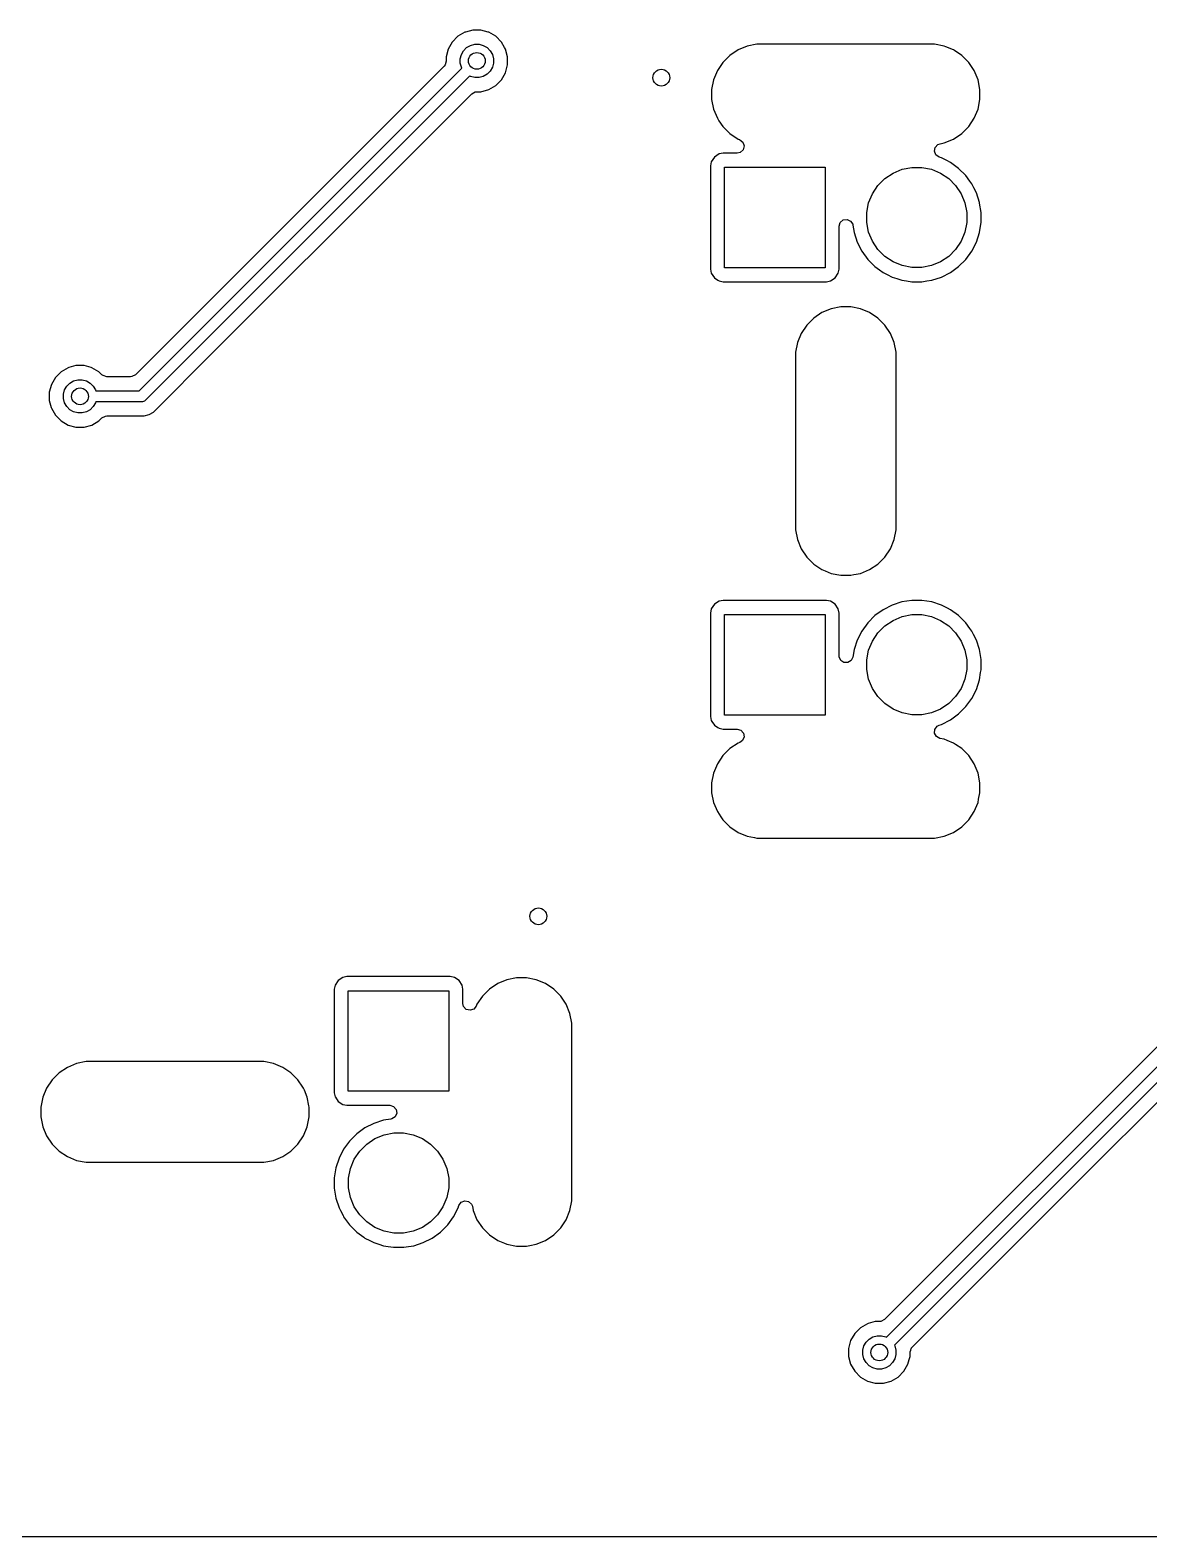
# Model space of a CAD drawing. Extents: x 45 to 205, y -97 to -37.
# Drawn here: x 164.41 to 184.42, y -96.6 to -69.65 of the extents above; entities that cross this region are included whole.
import ezdxf

# ---------------------------------------------------------------- set-up
doc = ezdxf.new("R2010")
doc.units = 0
doc.layers.add('BLACK', color=7, linetype='CONTINUOUS')

msp = doc.modelspace()

# ---------------------------------------------------------------- linework, layer by layer
at = {"layer": 'BLACK', "linetype": 'CONTINUOUS'}
for p, q in [((172.061976, -69.759495), (171.959487, -69.861984)), ((172.061982, -69.75949), (172.061976, -69.759495)), ((172.187505, -69.687019), (172.061982, -69.75949)), ((172.198987, -69.683942), (172.187505, -69.687019)), ((172.327519, -69.649502), (172.198987, -69.683942)), ((172.472469, -69.649502), (172.327519, -69.649502)), ((172.601, -69.683942), (172.472469, -69.649502)), ((172.612483, -69.687019), (172.601, -69.683942)), ((172.738005, -69.75949), (172.612482, -69.687019)), ((172.612482, -69.687019), (172.612483, -69.687019)), ((172.738011, -69.759495), (172.738005, -69.75949)), ((172.8405, -69.861984), (172.738011, -69.759495)), ((171.88701, -69.987517), (171.849494, -70.127527)), ((171.887011, -69.987513), (171.88701, -69.987517)), ((171.959482, -69.86199), (171.887011, -69.987513)), ((171.959487, -69.861984), (171.959482, -69.86199)), ((172.12283, -70.085197), (172.161988, -70.017374)), ((172.161988, -70.017374), (172.217366, -69.961996)), ((172.217366, -69.961996), (172.285189, -69.922838)), ((172.285189, -69.922838), (172.360836, -69.902569)), ((172.360836, -69.902569), (172.439152, -69.902569)), ((172.439152, -69.902569), (172.514799, -69.922838)), ((172.514799, -69.922838), (172.582622, -69.961996)), ((172.582622, -69.961996), (172.638, -70.017374)), ((172.638, -70.017374), (172.677158, -70.085197)), ((172.840505, -69.86199), (172.8405, -69.861984)), ((172.895702, -69.957595), (172.840505, -69.86199)), ((172.912978, -69.987517), (172.895702, -69.957595)), ((172.950494, -70.127527), (172.912978, -69.987517)), ((177.073447, -70.002125), (176.925977, -70.100664)), ((177.073461, -70.002118), (177.073447, -70.002125)), ((177.237319, -69.934242), (177.073461, -70.002118)), ((177.237329, -69.934239), (177.237319, -69.934242)), ((177.411297, -69.899631), (177.237329, -69.934239)), ((177.438717, -69.899631), (177.411297, -69.899631)), ((177.439657, -69.89957), (177.438717, -69.899631)), ((177.499982, -69.89957), (177.439657, -69.89957)), ((177.557565, -69.899569), (177.499982, -69.89957)), ((177.557568, -69.89957), (177.557565, -69.899569)), ((180.499982, -69.89957), (177.557568, -69.89957)), ((180.588676, -69.899569), (180.499982, -69.89957)), ((180.588678, -69.899569), (180.588676, -69.899569)), ((180.762661, -69.934173), (180.588678, -69.899569)), ((180.790165, -69.945565), (180.762661, -69.934173)), ((180.926549, -70.002054), (180.790165, -69.945565)), ((180.92655, -70.002055), (180.926548, -70.002054)), ((180.926548, -70.002054), (180.926549, -70.002054)), ((180.947531, -70.016074), (180.92655, -70.002055)), ((181.074043, -70.100603), (180.947531, -70.016074)), ((171.813175, -70.291139), (166.291131, -75.813183)), ((166.358572, -76.100002), (172.130493, -70.328081)), ((171.829809, -70.270497), (171.813175, -70.291139)), ((171.849494, -70.203458), (171.829809, -70.270497)), ((171.849494, -70.127527), (171.849494, -70.127529)), ((171.849494, -70.127529), (171.849494, -70.203458)), ((172.102561, -70.160844), (172.12283, -70.085197)), ((172.102561, -70.23916), (172.102561, -70.160844)), ((172.12283, -70.314807), (172.102561, -70.23916)), ((172.130493, -70.328081), (172.12283, -70.314807)), ((172.677158, -70.314807), (172.638, -70.38263)), ((172.677158, -70.085197), (172.697427, -70.160844)), ((172.697427, -70.23916), (172.677158, -70.314807)), ((172.697427, -70.160844), (172.697427, -70.23916)), ((172.912978, -70.412487), (172.950494, -70.272477)), ((172.950494, -70.272477), (172.950494, -70.127527)), ((176.800555, -70.226088), (176.702013, -70.373568)), ((176.800557, -70.226086), (176.800555, -70.226088)), ((176.925971, -70.100669), (176.800557, -70.226086)), ((176.925977, -70.100664), (176.925971, -70.100669)), ((181.074046, -70.100606), (181.074043, -70.100603)), ((181.199482, -70.22604), (181.074046, -70.100606)), ((181.298036, -70.373534), (181.199482, -70.22604)), ((172.271914, -70.469502), (166.470705, -76.270713)), ((172.285189, -70.477166), (172.271914, -70.469502)), ((172.360836, -70.497435), (172.285189, -70.477166)), ((172.439152, -70.497435), (172.360836, -70.497435)), ((172.514799, -70.477166), (172.439152, -70.497435)), ((172.582622, -70.438008), (172.514799, -70.477166)), ((172.638, -70.38263), (172.582622, -70.438008)), ((172.738009, -70.640511), (172.840503, -70.538017)), ((172.840503, -70.538017), (172.912978, -70.412487)), ((176.634132, -70.537452), (176.59953, -70.711409)), ((176.634137, -70.537435), (176.634132, -70.537452)), ((176.702007, -70.373579), (176.634137, -70.537435)), ((176.702013, -70.373568), (176.702007, -70.373579)), ((181.365922, -70.537422), (181.298036, -70.373534)), ((181.365922, -70.537426), (181.365922, -70.537422)), ((181.365923, -70.537427), (181.365922, -70.537426)), ((181.40053, -70.711401), (181.365923, -70.537427)), ((171.020285, -72.075391), (172.308856, -70.78682)), ((172.308856, -70.78682), (172.370179, -70.753336)), ((172.370179, -70.753336), (172.396537, -70.750502)), ((172.396537, -70.750502), (172.472466, -70.750502)), ((172.472466, -70.750502), (172.472469, -70.750502)), ((172.472469, -70.750502), (172.612479, -70.712986)), ((172.612479, -70.712986), (172.738009, -70.640511)), ((176.59953, -70.711409), (176.59953, -70.88879)), ((181.40053, -70.711404), (181.40053, -70.711401)), ((181.40053, -70.888796), (181.40053, -70.711404)), ((176.59953, -70.88879), (176.634132, -71.062747)), ((176.634132, -71.062747), (176.634137, -71.062764)), ((176.634137, -71.062764), (176.702007, -71.22662)), ((181.298036, -71.226666), (181.365922, -71.062778)), ((181.365922, -71.062778), (181.40053, -70.888796)), ((176.702007, -71.22662), (176.702009, -71.226625)), ((176.702009, -71.226625), (176.702011, -71.226628)), ((176.702011, -71.226628), (176.730643, -71.26948)), ((176.730643, -71.26948), (176.800555, -71.374111)), ((176.800555, -71.374111), (176.800557, -71.374113)), ((176.800557, -71.374113), (176.925971, -71.49953)), ((181.074046, -71.499594), (181.199482, -71.37416)), ((181.199482, -71.37416), (181.298036, -71.226666)), ((176.925971, -71.49953), (176.925977, -71.499535)), ((176.925977, -71.499535), (177.073447, -71.598074)), ((177.073447, -71.598074), (177.073451, -71.598076)), ((177.073451, -71.598076), (177.073457, -71.59808)), ((177.073457, -71.59808), (177.098334, -71.608384)), ((177.098334, -71.608384), (177.104671, -71.61101)), ((177.104671, -71.61101), (177.159074, -71.654852)), ((177.159074, -71.654852), (177.181137, -71.721147)), ((180.64593, -71.696749), (180.685769, -71.68132)), ((180.685769, -71.68132), (180.762661, -71.666027)), ((180.762661, -71.666027), (180.92655, -71.598145)), ((180.92655, -71.598145), (181.074046, -71.499594)), ((176.649389, -71.919469), (176.594023, -72.00233)), ((176.73225, -71.864103), (176.649389, -71.919469)), ((176.732254, -71.864102), (176.73225, -71.864103)), ((176.805313, -71.84957), (176.732254, -71.864102)), ((177.057216, -71.84957), (176.805313, -71.84957)), ((177.112718, -71.836455), (177.057216, -71.84957)), ((177.163856, -71.788846), (177.112718, -71.836455)), ((177.181137, -71.721147), (177.163856, -71.788846)), ((180.586771, -71.817071), (180.598686, -71.748224)), ((180.613969, -71.881429), (180.586771, -71.817071)), ((180.598686, -71.748224), (180.64593, -71.696749)), ((180.671645, -71.920867), (180.613969, -71.881429)), ((180.711626, -71.933857), (180.671645, -71.920867)), ((180.711629, -71.933858), (180.711626, -71.933857)), ((180.805371, -71.981623), (180.711629, -71.933858)), ((167.684372, -75.411306), (171.020285, -72.075391)), ((176.594022, -72.002334), (176.57949, -72.075391)), ((176.57949, -72.075391), (176.57949, -73.924748)), ((176.594023, -72.00233), (176.594022, -72.002334)), ((176.82999, -73.90007), (176.82999, -72.10007)), ((176.82999, -72.10007), (178.62999, -72.10007)), ((178.62999, -72.10007), (178.62999, -73.90007)), ((179.699036, -72.304361), (179.845733, -72.206341)), ((179.845733, -72.206341), (180.008734, -72.138824)), ((180.008734, -72.138824), (180.181775, -72.104404)), ((180.181775, -72.104404), (180.358205, -72.104404)), ((180.358205, -72.104404), (180.531246, -72.138824)), ((180.531246, -72.138824), (180.694247, -72.206341)), ((180.694247, -72.206341), (180.840944, -72.304361)), ((180.872984, -72.016074), (180.805371, -71.981623)), ((180.872986, -72.016075), (180.872984, -72.016074)), ((180.872987, -72.016076), (180.872986, -72.016075)), ((181.019484, -72.122511), (180.872987, -72.016076)), ((181.019489, -72.122515), (181.019484, -72.122511)), ((181.147544, -72.25057), (181.019489, -72.122515)), ((179.476261, -72.575813), (179.574281, -72.429116)), ((179.574281, -72.429116), (179.699036, -72.304361)), ((180.840944, -72.304361), (180.965699, -72.429116)), ((180.965699, -72.429116), (181.063719, -72.575813)), ((181.147548, -72.250575), (181.147544, -72.25057)), ((181.220408, -72.35086), (181.147548, -72.250575)), ((181.253986, -72.397076), (181.220408, -72.35086)), ((181.290939, -72.4696), (181.253986, -72.397076)), ((181.336201, -72.55843), (181.290939, -72.4696)), ((179.374324, -72.911855), (179.408744, -72.738814)), ((179.408744, -72.738814), (179.476261, -72.575813)), ((181.063719, -72.575813), (181.131236, -72.738814)), ((181.131236, -72.738814), (181.165656, -72.911855)), ((181.336201, -72.558431), (181.336201, -72.55843)), ((181.392161, -72.730661), (181.336201, -72.558431)), ((181.394461, -72.745184), (181.392161, -72.730661)), ((181.42049, -72.909518), (181.394461, -72.745184)), ((178.952979, -73.044407), (179.022137, -73.034463)), ((179.022137, -73.034463), (179.085693, -73.063488)), ((179.374324, -73.088285), (179.374324, -72.911855)), ((181.165656, -72.911855), (181.165656, -73.088285)), ((181.42049, -73.090621), (181.42049, -72.909518)), ((178.88049, -73.157201), (178.900175, -73.090162)), ((178.88049, -73.924744), (178.88049, -73.157201)), ((178.900175, -73.090162), (178.952979, -73.044407)), ((179.085693, -73.063488), (179.123467, -73.122266)), ((179.123467, -73.122266), (179.126963, -73.137803)), ((179.126963, -73.137803), (179.147819, -73.26948)), ((179.147819, -73.26948), (179.203777, -73.441706)), ((179.408744, -73.261326), (179.374324, -73.088285)), ((179.476261, -73.424327), (179.408744, -73.261326)), ((181.131236, -73.261326), (181.063719, -73.424327)), ((181.165656, -73.088285), (181.131236, -73.261326)), ((181.336201, -73.441709), (181.392161, -73.269479)), ((181.392161, -73.269479), (181.409944, -73.157201)), ((181.409944, -73.157201), (181.42049, -73.090621)), ((179.203777, -73.441706), (179.203778, -73.441709)), ((179.203778, -73.441709), (179.285996, -73.603067)), ((179.574281, -73.571024), (179.476261, -73.424327)), ((179.699036, -73.695779), (179.574281, -73.571024)), ((180.965699, -73.571024), (180.840944, -73.695779)), ((181.063719, -73.424327), (180.965699, -73.571024)), ((181.253986, -73.603064), (181.336201, -73.441709)), ((179.285996, -73.603067), (179.392431, -73.749564)), ((179.392431, -73.749564), (179.392435, -73.749569)), ((179.392435, -73.749569), (179.52049, -73.877624)), ((179.845733, -73.793799), (179.699036, -73.695779)), ((180.008734, -73.861316), (179.845733, -73.793799)), ((180.694247, -73.793799), (180.531246, -73.861316)), ((180.840944, -73.695779), (180.694247, -73.793799)), ((181.019491, -73.877623), (181.147543, -73.749571)), ((181.147543, -73.749571), (181.253986, -73.603064)), ((176.57949, -73.924748), (176.594022, -73.997805)), ((176.594022, -73.997805), (176.594023, -73.997809)), ((176.594023, -73.997809), (176.594024, -73.99781)), ((176.594024, -73.99781), (176.649389, -74.080671)), ((176.649389, -74.080671), (176.711604, -74.122241)), ((178.62999, -73.90007), (176.82999, -73.90007)), ((178.72773, -74.136036), (178.810591, -74.080671)), ((178.810591, -74.080671), (178.865956, -73.99781)), ((178.865956, -73.99781), (178.88049, -73.924744)), ((179.52049, -73.877624), (179.520495, -73.877628)), ((179.520495, -73.877628), (179.60302, -73.937585)), ((179.60302, -73.937585), (179.666996, -73.984066)), ((179.666996, -73.984066), (179.739903, -74.021214)), ((179.739903, -74.021214), (179.82835, -74.066281)), ((179.82835, -74.066281), (179.828353, -74.066282)), ((179.828353, -74.066282), (179.914466, -74.094261)), ((179.914466, -74.094261), (180.000581, -74.122241)), ((180.181775, -73.895736), (180.008734, -73.861316)), ((180.358205, -73.895736), (180.181775, -73.895736)), ((180.531246, -73.861316), (180.358205, -73.895736)), ((180.539399, -74.122241), (180.711629, -74.066281)), ((180.711629, -74.066281), (180.872984, -73.984066)), ((180.872984, -73.984066), (181.019491, -73.877623)), ((176.711604, -74.122241), (176.73225, -74.136036)), ((176.73225, -74.136036), (176.732254, -74.136037)), ((176.732254, -74.136037), (176.805311, -74.150569)), ((176.805311, -74.150569), (176.805314, -74.15057)), ((176.805314, -74.15057), (176.805316, -74.15057)), ((176.805316, -74.15057), (178.654666, -74.15057)), ((178.654666, -74.15057), (178.654667, -74.150569)), ((178.654667, -74.150569), (178.72773, -74.136036)), ((180.000581, -74.122241), (180.083419, -74.135361)), ((180.083419, -74.135361), (180.179439, -74.15057)), ((180.179439, -74.15057), (180.179444, -74.15057)), ((180.179444, -74.15057), (180.360541, -74.15057)), ((180.360541, -74.15057), (180.4523, -74.136036)), ((180.4523, -74.136036), (180.539399, -74.122241)), ((178.737326, -74.634108), (178.573453, -74.701985)), ((178.737335, -74.634105), (178.737326, -74.634108)), ((178.9113, -74.599502), (178.737335, -74.634105)), ((178.911303, -74.599502), (178.9113, -74.599502)), ((179.088685, -74.599502), (178.911303, -74.599502)), ((179.088688, -74.599502), (179.088685, -74.599502)), ((179.262652, -74.634105), (179.088688, -74.599502)), ((179.262661, -74.634108), (179.262652, -74.634105)), ((179.426534, -74.701985), (179.262661, -74.634108)), ((178.425955, -74.80054), (178.300532, -74.925963)), ((178.425959, -74.800537), (178.425955, -74.80054)), ((178.57344, -74.701992), (178.425959, -74.800537)), ((178.573453, -74.701985), (178.57344, -74.701992)), ((179.426547, -74.701992), (179.426534, -74.701985)), ((179.574028, -74.800537), (179.426547, -74.701992)), ((179.574032, -74.80054), (179.574028, -74.800537)), ((179.699455, -74.925963), (179.574032, -74.80054)), ((178.201977, -75.073461), (178.1341, -75.237334)), ((178.201984, -75.073448), (178.201977, -75.073461)), ((178.300529, -74.925967), (178.201984, -75.073448)), ((178.300532, -74.925963), (178.300529, -74.925967)), ((179.699458, -74.925967), (179.699455, -74.925963)), ((179.798003, -75.073448), (179.699458, -74.925967)), ((179.79801, -75.073461), (179.798003, -75.073448)), ((179.865887, -75.237334), (179.79801, -75.073461)), ((166.615206, -76.480472), (167.684372, -75.411306)), ((178.134097, -75.237343), (178.099494, -75.411306)), ((178.099494, -75.411306), (178.099494, -78.588697)), ((178.1341, -75.237334), (178.134097, -75.237343)), ((179.86589, -75.237343), (179.865887, -75.237334)), ((179.900493, -75.411306), (179.86589, -75.237343)), ((179.900494, -75.411308), (179.900493, -75.411306)), ((179.900494, -75.411311), (179.900494, -75.411308)), ((179.900494, -75.447275), (179.900494, -75.411311)), ((179.900494, -78.442419), (179.900494, -75.447275)), ((165.087505, -75.687019), (164.961982, -75.75949)), ((165.098987, -75.683942), (165.087505, -75.687019)), ((165.227519, -75.649502), (165.098987, -75.683942)), ((165.372469, -75.649502), (165.227519, -75.649502)), ((165.501, -75.683942), (165.372469, -75.649502)), ((165.512483, -75.687019), (165.501, -75.683942)), ((165.638005, -75.75949), (165.512482, -75.687019)), ((165.512482, -75.687019), (165.512483, -75.687019)), ((164.78701, -75.987517), (164.749494, -76.127527)), ((164.787011, -75.987513), (164.78701, -75.987517)), ((164.859482, -75.86199), (164.787011, -75.987513)), ((164.859487, -75.861984), (164.859482, -75.86199)), ((164.961976, -75.759495), (164.859487, -75.861984)), ((164.961982, -75.75949), (164.961976, -75.759495)), ((165.061988, -76.017374), (165.117366, -75.961996)), ((165.117366, -75.961996), (165.185189, -75.922838)), ((165.185189, -75.922838), (165.260836, -75.902569)), ((165.260836, -75.902569), (165.339152, -75.902569)), ((165.339152, -75.902569), (165.414799, -75.922838)), ((165.414799, -75.922838), (165.482622, -75.961996)), ((165.482622, -75.961996), (165.538, -76.017374)), ((165.638011, -75.759495), (165.638005, -75.75949)), ((165.691699, -75.813183), (165.638011, -75.759495)), ((165.712341, -75.829817), (165.691699, -75.813183)), ((165.77938, -75.849502), (165.712341, -75.829817)), ((166.20345, -75.849502), (165.77938, -75.849502)), ((166.229808, -75.846668), (166.20345, -75.849502)), ((166.291131, -75.813183), (166.229808, -75.846668)), ((164.749494, -76.127527), (164.749494, -76.272477)), ((165.002561, -76.160844), (165.02283, -76.085197)), ((165.002561, -76.23916), (165.002561, -76.160844)), ((165.02283, -76.314807), (165.002561, -76.23916)), ((165.02283, -76.085197), (165.061988, -76.017374)), ((165.538, -76.017374), (165.577158, -76.085197)), ((165.577158, -76.085197), (165.581125, -76.100002)), ((165.581125, -76.100002), (166.358572, -76.100002)), ((164.749494, -76.272477), (164.782804, -76.39679)), ((164.782804, -76.39679), (164.787011, -76.41249)), ((164.787011, -76.41249), (164.859482, -76.538013)), ((164.859482, -76.538013), (164.859484, -76.538015)), ((164.859484, -76.538015), (164.859485, -76.538017)), ((164.859485, -76.538017), (164.961979, -76.640511)), ((165.061988, -76.38263), (165.02283, -76.314807)), ((165.117366, -76.438008), (165.061988, -76.38263)), ((165.185189, -76.477166), (165.117366, -76.438008)), ((165.260836, -76.497435), (165.185189, -76.477166)), ((165.339152, -76.497435), (165.260836, -76.497435)), ((165.414799, -76.477166), (165.339152, -76.497435)), ((165.482622, -76.438008), (165.414799, -76.477166)), ((165.538, -76.38263), (165.482622, -76.438008)), ((165.577158, -76.314807), (165.538, -76.38263)), ((165.581125, -76.300002), (165.577158, -76.314807)), ((166.399994, -76.300002), (165.581125, -76.300002)), ((166.419503, -76.298081), (166.399994, -76.300002)), ((166.455551, -76.283149), (166.419503, -76.298081)), ((166.446138, -76.550502), (166.535282, -76.526616)), ((166.470705, -76.270713), (166.455551, -76.283149)), ((166.535282, -76.526616), (166.615206, -76.480472)), ((164.961979, -76.640511), (164.96198, -76.640512)), ((164.96198, -76.640512), (164.961982, -76.640513)), ((164.961982, -76.640513), (165.087505, -76.712984)), ((165.087505, -76.712984), (165.087506, -76.712984)), ((165.087506, -76.712984), (165.087509, -76.712986)), ((165.087509, -76.712986), (165.227519, -76.750502)), ((165.227519, -76.750502), (165.227522, -76.750502)), ((165.227522, -76.750502), (165.372466, -76.750502)), ((165.372466, -76.750502), (165.372469, -76.750502)), ((165.372469, -76.750502), (165.512479, -76.712986)), ((165.512479, -76.712986), (165.638009, -76.640511)), ((165.638009, -76.640511), (165.691699, -76.586821)), ((165.691699, -76.586821), (165.753022, -76.553336)), ((165.753022, -76.553336), (165.77938, -76.550502)), ((165.77938, -76.550502), (166.446136, -76.550502)), ((166.446136, -76.550502), (166.446138, -76.550502)), ((178.099494, -78.588697), (178.134097, -78.76266)), ((179.865888, -78.762668), (179.900494, -78.588693)), ((179.900494, -78.500002), (179.900494, -78.442419)), ((179.900494, -78.588693), (179.900494, -78.500002)), ((178.134097, -78.76266), (178.1341, -78.762669)), ((178.1341, -78.762669), (178.201977, -78.926542)), ((178.201977, -78.926542), (178.201984, -78.926555)), ((178.201984, -78.926555), (178.300529, -79.074036)), ((179.699458, -79.074037), (179.798007, -78.926549)), ((179.798007, -78.926549), (179.865888, -78.762668)), ((178.300529, -79.074036), (178.300532, -79.07404)), ((178.300532, -79.07404), (178.425955, -79.199463)), ((178.425955, -79.199463), (178.425959, -79.199466)), ((178.425959, -79.199466), (178.57344, -79.298011)), ((179.426541, -79.298015), (179.574029, -79.199466)), ((179.574029, -79.199466), (179.699458, -79.074037)), ((178.57344, -79.298011), (178.573453, -79.298018)), ((178.573453, -79.298018), (178.630418, -79.321613)), ((178.630418, -79.321613), (178.737328, -79.365896)), ((178.737328, -79.365896), (178.73733, -79.365896)), ((178.73733, -79.365896), (178.737335, -79.365898)), ((178.737335, -79.365898), (178.911298, -79.400501)), ((178.911298, -79.400501), (178.911301, -79.400502)), ((178.911301, -79.400502), (178.911303, -79.400502)), ((178.911303, -79.400502), (179.088687, -79.400502)), ((179.088687, -79.400502), (179.088688, -79.400501)), ((179.088688, -79.400501), (179.146676, -79.388966)), ((179.146676, -79.388966), (179.262652, -79.365898)), ((179.262652, -79.365898), (179.262655, -79.365896)), ((179.262655, -79.365896), (179.26266, -79.365896)), ((179.26266, -79.365896), (179.426541, -79.298015)), ((176.594022, -80.002334), (176.57949, -80.075391)), ((176.594023, -80.00233), (176.594022, -80.002334)), ((176.649389, -79.919469), (176.594023, -80.00233)), ((176.73225, -79.864103), (176.649389, -79.919469)), ((176.732254, -79.864102), (176.73225, -79.864103)), ((176.805313, -79.84957), (176.732254, -79.864102)), ((176.805316, -79.84957), (176.805313, -79.84957)), ((178.654664, -79.84957), (176.805316, -79.84957)), ((178.654667, -79.84957), (178.654664, -79.84957)), ((178.727725, -79.864102), (178.654667, -79.84957)), ((178.727729, -79.864103), (178.727725, -79.864102)), ((178.729393, -79.865215), (178.727729, -79.864103)), ((178.810591, -79.919469), (178.729393, -79.865215)), ((178.865956, -80.00233), (178.810591, -79.919469)), ((178.865957, -80.002334), (178.865956, -80.00233)), ((178.880489, -80.075391), (178.865957, -80.002334)), ((179.666992, -80.016076), (179.520495, -80.122511)), ((179.82835, -79.933858), (179.666992, -80.016076)), ((179.828353, -79.933857), (179.82835, -79.933858)), ((180.000579, -79.877899), (179.828353, -79.933857)), ((180.179439, -79.84957), (180.000579, -79.877899)), ((180.179444, -79.84957), (180.179439, -79.84957)), ((180.360536, -79.84957), (180.179444, -79.84957)), ((180.360541, -79.84957), (180.360536, -79.84957)), ((180.5394, -79.877899), (180.360541, -79.84957)), ((180.711626, -79.933857), (180.5394, -79.877899)), ((180.711629, -79.933858), (180.711626, -79.933857)), ((180.82129, -79.989734), (180.711629, -79.933858)), ((180.872984, -80.016074), (180.82129, -79.989734)), ((180.872986, -80.016075), (180.872984, -80.016074)), ((180.872987, -80.016076), (180.872986, -80.016075)), ((181.019484, -80.122511), (180.872987, -80.016076)), ((176.57949, -80.075391), (176.57949, -81.924748)), ((176.82999, -81.90007), (176.82999, -80.10007)), ((176.82999, -80.10007), (178.62999, -80.10007)), ((178.62999, -80.10007), (178.62999, -81.90007)), ((178.88049, -80.075393), (178.880489, -80.075391)), ((178.88049, -80.842938), (178.88049, -80.075393)), ((179.392431, -80.250575), (179.285996, -80.397072)), ((179.392435, -80.25057), (179.392431, -80.250575)), ((179.52049, -80.122515), (179.392435, -80.25057)), ((179.520495, -80.122511), (179.52049, -80.122515)), ((179.574281, -80.429116), (179.699036, -80.304361)), ((179.699036, -80.304361), (179.845733, -80.206341)), ((179.845733, -80.206341), (180.008734, -80.138824)), ((180.008734, -80.138824), (180.181775, -80.104404)), ((180.181775, -80.104404), (180.358205, -80.104404)), ((180.358205, -80.104404), (180.531246, -80.138824)), ((180.531246, -80.138824), (180.694247, -80.206341)), ((180.694247, -80.206341), (180.840944, -80.304361)), ((180.840944, -80.304361), (180.965699, -80.429116)), ((181.019489, -80.122515), (181.019484, -80.122511)), ((181.147544, -80.25057), (181.019489, -80.122515)), ((181.147548, -80.250575), (181.147544, -80.25057)), ((181.219441, -80.349529), (181.147548, -80.250575)), ((179.203777, -80.558433), (179.147819, -80.730659)), ((179.203778, -80.55843), (179.203777, -80.558433)), ((179.285996, -80.397072), (179.203778, -80.55843)), ((179.408744, -80.738814), (179.476261, -80.575813)), ((179.476261, -80.575813), (179.574281, -80.429116)), ((180.965699, -80.429116), (181.063719, -80.575813)), ((181.063719, -80.575813), (181.131236, -80.738814)), ((181.253986, -80.397076), (181.219441, -80.349529)), ((181.287096, -80.462058), (181.253986, -80.397076)), ((181.336201, -80.55843), (181.287096, -80.462058)), ((181.336201, -80.558431), (181.336201, -80.55843)), ((181.392161, -80.730661), (181.336201, -80.558431)), ((178.881513, -80.85883), (178.88049, -80.842938)), ((179.147819, -80.730659), (179.126963, -80.862336)), ((179.374324, -80.911855), (179.408744, -80.738814)), ((181.131236, -80.738814), (181.165656, -80.911855)), ((181.402615, -80.796668), (181.392161, -80.730661)), ((181.42049, -80.909518), (181.402615, -80.796668)), ((178.909627, -80.922794), (178.881513, -80.85883)), ((178.967859, -80.961404), (178.909627, -80.922794)), ((179.037722, -80.962402), (178.967859, -80.961404)), ((179.097034, -80.925471), (179.037722, -80.962402)), ((179.126963, -80.862336), (179.097034, -80.925471)), ((179.374324, -81.088285), (179.374324, -80.911855)), ((179.408744, -81.261326), (179.374324, -81.088285)), ((181.165656, -81.088285), (181.131236, -81.261326)), ((181.165656, -80.911855), (181.165656, -81.088285)), ((181.412461, -81.141309), (181.42049, -81.090621)), ((181.42049, -81.090621), (181.42049, -80.909518)), ((179.476261, -81.424327), (179.408744, -81.261326)), ((181.131236, -81.261326), (181.063719, -81.424327)), ((181.336201, -81.441709), (181.392161, -81.269479)), ((181.392161, -81.269479), (181.412461, -81.141309)), ((179.574281, -81.571024), (179.476261, -81.424327)), ((179.699036, -81.695779), (179.574281, -81.571024)), ((180.965699, -81.571024), (180.840944, -81.695779)), ((181.063719, -81.424327), (180.965699, -81.571024)), ((181.147543, -81.749571), (181.253986, -81.603064)), ((181.253986, -81.603064), (181.336201, -81.441709)), ((176.57949, -81.924748), (176.594022, -81.997805)), ((178.62999, -81.90007), (176.82999, -81.90007)), ((179.845733, -81.793799), (179.699036, -81.695779)), ((180.008734, -81.861316), (179.845733, -81.793799)), ((180.181775, -81.895736), (180.008734, -81.861316)), ((180.358205, -81.895736), (180.181775, -81.895736)), ((180.531246, -81.861316), (180.358205, -81.895736)), ((180.694247, -81.793799), (180.531246, -81.861316)), ((180.840944, -81.695779), (180.694247, -81.793799)), ((180.872984, -81.984066), (181.019491, -81.877623)), ((181.019491, -81.877623), (181.147543, -81.749571)), ((176.594022, -81.997805), (176.594023, -81.997809)), ((176.594023, -81.997809), (176.604532, -82.013537)), ((176.604532, -82.013537), (176.649389, -82.080671)), ((176.649389, -82.080671), (176.713321, -82.123388)), ((176.713321, -82.123388), (176.73225, -82.136036)), ((176.73225, -82.136036), (176.732254, -82.136037)), ((176.732254, -82.136037), (176.805311, -82.150569)), ((176.805311, -82.150569), (176.805314, -82.15057)), ((176.805314, -82.15057), (177.057361, -82.15057)), ((177.057361, -82.15057), (177.1244, -82.170255)), ((177.1244, -82.170255), (177.170155, -82.223059)), ((180.589173, -82.225758), (180.592912, -82.155988)), ((180.592912, -82.155988), (180.633778, -82.099316)), ((180.633778, -82.099316), (180.671529, -82.079309)), ((180.671529, -82.079309), (180.711629, -82.066281)), ((180.711629, -82.066281), (180.872984, -81.984066)), ((177.073447, -82.402125), (176.925977, -82.500664)), ((177.073461, -82.402118), (177.073447, -82.402125)), ((177.104816, -82.38913), (177.073461, -82.402118)), ((177.151074, -82.355773), (177.104816, -82.38913)), ((177.180099, -82.292217), (177.151074, -82.355773)), ((177.170155, -82.223059), (177.180099, -82.292217)), ((180.623748, -82.286473), (180.589173, -82.225758)), ((180.685658, -82.318857), (180.623748, -82.286473)), ((180.762661, -82.334173), (180.685658, -82.318857)), ((180.81481, -82.355773), (180.762661, -82.334173)), ((180.926549, -82.402054), (180.81481, -82.355773)), ((180.92655, -82.402055), (180.926548, -82.402054)), ((180.926548, -82.402054), (180.926549, -82.402054)), ((180.962056, -82.425779), (180.92655, -82.402055)), ((181.074043, -82.500603), (180.962056, -82.425779)), ((176.800555, -82.626088), (176.702013, -82.773568)), ((176.800557, -82.626086), (176.800555, -82.626088)), ((176.925971, -82.500669), (176.800557, -82.626086)), ((176.925977, -82.500664), (176.925971, -82.500669)), ((181.074046, -82.500606), (181.074043, -82.500603)), ((181.199482, -82.62604), (181.074046, -82.500606)), ((181.298036, -82.773534), (181.199482, -82.62604)), ((176.634132, -82.937452), (176.59953, -83.111409)), ((176.634137, -82.937435), (176.634132, -82.937452)), ((176.702007, -82.773579), (176.634137, -82.937435)), ((176.702013, -82.773568), (176.702007, -82.773579)), ((181.365922, -82.937422), (181.298036, -82.773534)), ((181.365922, -82.937426), (181.365922, -82.937422)), ((181.365923, -82.937427), (181.365922, -82.937426)), ((181.40053, -83.111401), (181.365923, -82.937427)), ((176.59953, -83.111409), (176.59953, -83.28879)), ((181.40053, -83.288798), (181.40053, -83.111401)), ((176.59953, -83.28879), (176.634132, -83.462747)), ((176.634132, -83.462747), (176.634137, -83.462764)), ((176.634137, -83.462764), (176.702007, -83.62662)), ((181.298036, -83.626666), (181.365922, -83.462778)), ((181.365922, -83.462778), (181.377247, -83.405842)), ((181.377247, -83.405842), (181.40053, -83.288798)), ((176.702007, -83.62662), (176.702009, -83.626625)), ((176.702009, -83.626625), (176.702011, -83.626628)), ((176.702011, -83.626628), (176.766054, -83.722477)), ((176.766054, -83.722477), (176.800555, -83.774111)), ((176.800555, -83.774111), (176.800557, -83.774113)), ((176.800557, -83.774113), (176.925971, -83.89953)), ((188.713171, -83.691143), (179.691131, -92.713183)), ((179.728072, -93.030501), (188.99999, -83.758584)), ((181.074046, -83.899594), (181.199482, -83.77416)), ((181.199482, -83.77416), (181.298036, -83.626666)), ((176.925971, -83.89953), (176.925977, -83.899535)), ((176.925977, -83.899535), (177.073447, -83.998074)), ((177.073447, -83.998074), (177.073451, -83.998076)), ((177.073451, -83.998076), (177.073457, -83.99808)), ((177.073457, -83.99808), (177.237329, -84.065961)), ((177.237329, -84.065961), (177.368092, -84.091973)), ((189.170701, -83.870717), (179.869494, -93.171923)), ((180.588678, -84.100631), (180.762661, -84.066027)), ((180.762661, -84.066027), (180.92655, -83.998145)), ((180.92655, -83.998145), (181.074046, -83.899594)), ((177.368092, -84.091973), (177.411294, -84.100568)), ((177.411294, -84.100568), (177.411295, -84.100568)), ((177.411295, -84.100568), (177.435426, -84.100568)), ((177.435426, -84.100568), (177.447258, -84.100568)), ((177.447258, -84.100568), (177.447263, -84.10057)), ((177.447263, -84.10057), (177.499982, -84.10057)), ((177.499982, -84.10057), (177.557565, -84.100571)), ((177.557565, -84.100571), (177.557568, -84.10057)), ((177.557568, -84.10057), (180.44856, -84.10057)), ((180.44856, -84.10057), (180.44876, -84.100629)), ((180.44876, -84.100629), (180.499982, -84.100629)), ((180.499982, -84.100629), (180.499982, -84.10063)), ((180.499982, -84.10063), (180.588678, -84.100631)), ((182.944231, -90.451447), (188.384123, -85.011555)), ((169.864022, -86.732334), (169.84949, -86.805391)), ((169.864023, -86.73233), (169.864022, -86.732334)), ((169.919389, -86.649469), (169.864023, -86.73233)), ((170.00225, -86.594103), (169.919389, -86.649469)), ((170.002254, -86.594102), (170.00225, -86.594103)), ((170.075313, -86.57957), (170.002254, -86.594102)), ((170.075316, -86.57957), (170.075313, -86.57957)), ((171.924664, -86.57957), (170.075316, -86.57957)), ((171.924667, -86.57957), (171.924664, -86.57957)), ((171.997725, -86.594102), (171.924667, -86.57957)), ((171.997729, -86.594103), (171.997725, -86.594102)), ((171.99773, -86.594104), (171.997729, -86.594103)), ((172.080591, -86.649469), (171.99773, -86.594104)), ((172.135956, -86.73233), (172.080591, -86.649469)), ((172.135957, -86.732334), (172.135956, -86.73233)), ((172.150489, -86.805391), (172.135957, -86.732334)), ((172.773436, -86.70206), (172.625955, -86.800605)), ((172.773449, -86.702053), (172.773436, -86.70206)), ((172.937322, -86.634176), (172.773449, -86.702053)), ((172.937331, -86.634173), (172.937322, -86.634176)), ((173.111296, -86.59957), (172.937331, -86.634173)), ((173.111299, -86.59957), (173.111296, -86.59957)), ((173.288681, -86.59957), (173.111299, -86.59957)), ((173.288684, -86.59957), (173.288681, -86.59957)), ((173.462648, -86.634173), (173.288684, -86.59957)), ((173.462657, -86.634176), (173.462648, -86.634173)), ((173.62653, -86.702053), (173.462657, -86.634176)), ((173.626543, -86.70206), (173.62653, -86.702053)), ((173.774024, -86.800605), (173.626543, -86.70206)), ((169.84949, -86.805391), (169.84949, -88.654748)), ((170.09999, -88.63007), (170.09999, -86.83007)), ((170.09999, -86.83007), (171.89999, -86.83007)), ((171.89999, -86.83007), (171.89999, -88.63007)), ((172.15049, -86.805393), (172.150489, -86.805391)), ((172.15049, -87.057276), (172.15049, -86.805393)), ((172.500525, -86.926035), (172.40198, -87.073516)), ((172.500528, -86.926031), (172.500525, -86.926035)), ((172.625951, -86.800608), (172.500528, -86.926031)), ((172.625955, -86.800605), (172.625951, -86.800608)), ((173.774028, -86.800608), (173.774024, -86.800605)), ((173.899451, -86.926031), (173.774028, -86.800608)), ((173.899454, -86.926035), (173.899451, -86.926031)), ((173.997999, -87.073516), (173.899454, -86.926035)), ((172.163606, -87.112781), (172.15049, -87.057276)), ((172.211217, -87.163918), (172.163606, -87.112781)), ((172.278916, -87.181197), (172.211217, -87.163918)), ((172.34521, -87.159132), (172.278916, -87.181197)), ((172.389051, -87.104728), (172.34521, -87.159132)), ((172.401973, -87.073529), (172.389051, -87.104728)), ((172.40198, -87.073516), (172.401973, -87.073529)), ((173.998006, -87.073529), (173.997999, -87.073516)), ((174.065883, -87.237402), (173.998006, -87.073529)), ((174.065886, -87.237411), (174.065883, -87.237402)), ((174.100489, -87.411374), (174.065886, -87.237411)), ((174.10049, -87.411376), (174.100489, -87.411374)), ((174.10049, -90.588763), (174.10049, -87.411376)), ((165.411295, -88.099498), (165.237329, -88.134104)), ((165.551337, -88.099497), (165.411295, -88.099498)), ((165.551355, -88.099502), (165.551337, -88.099497)), ((168.499989, -88.099502), (165.551355, -88.099502)), ((168.588679, -88.099501), (168.499989, -88.099502)), ((168.588681, -88.099501), (168.588679, -88.099501)), ((168.762657, -88.134105), (168.588681, -88.099501)), ((164.92596, -88.300537), (164.800531, -88.425968)), ((165.073448, -88.201987), (164.92596, -88.300537)), ((165.237318, -88.134107), (165.073448, -88.201987)), ((165.237329, -88.134104), (165.237318, -88.134107)), ((168.762659, -88.134106), (168.762657, -88.134105)), ((168.762667, -88.134108), (168.762659, -88.134106)), ((168.926531, -88.201982), (168.762667, -88.134108)), ((168.926536, -88.201984), (168.926531, -88.201982)), ((168.926539, -88.201986), (168.926536, -88.201984)), ((169.074029, -88.300534), (168.926539, -88.201986)), ((169.199459, -88.425962), (169.074029, -88.300534)), ((164.701982, -88.573457), (164.634103, -88.737333)), ((164.800531, -88.425968), (164.701982, -88.573457)), ((169.287974, -88.558433), (169.199459, -88.425962)), ((169.29801, -88.573453), (169.287974, -88.558433)), ((169.313387, -88.610576), (169.29801, -88.573453)), ((169.365892, -88.737333), (169.313387, -88.610576)), ((169.84949, -88.654748), (169.864022, -88.727805)), ((171.89999, -88.63007), (170.09999, -88.63007)), ((164.6341, -88.737342), (164.599498, -88.911304)), ((164.599498, -88.911304), (164.599498, -89.088695)), ((164.634103, -88.737333), (164.6341, -88.737342)), ((169.396485, -88.891134), (169.365892, -88.737333)), ((169.400497, -88.911303), (169.396485, -88.891134)), ((169.400498, -88.911305), (169.400497, -88.911303)), ((169.400498, -88.911308), (169.400498, -88.911305)), ((169.400498, -89.088692), (169.400498, -88.911308)), ((169.864022, -88.727805), (169.864023, -88.727809)), ((169.864023, -88.727809), (169.870393, -88.737342)), ((169.870393, -88.737342), (169.919389, -88.810671)), ((169.919389, -88.810671), (170.00225, -88.866036)), ((170.00225, -88.866036), (170.002254, -88.866037)), ((170.002254, -88.866037), (170.075311, -88.880569)), ((170.075311, -88.880569), (170.075314, -88.88057)), ((170.075314, -88.88057), (170.842859, -88.88057)), ((170.842859, -88.88057), (170.909898, -88.900255)), ((170.909898, -88.900255), (170.955653, -88.953059)), ((164.599498, -89.088695), (164.6341, -89.262657)), ((169.365892, -89.262667), (169.400498, -89.088692)), ((170.55835, -89.203858), (170.396992, -89.286076)), ((170.558353, -89.203857), (170.55835, -89.203858)), ((170.730579, -89.147899), (170.558353, -89.203857)), ((170.862257, -89.127043), (170.730579, -89.147899)), ((170.877794, -89.123547), (170.862257, -89.127043)), ((170.936572, -89.085773), (170.877794, -89.123547)), ((170.965597, -89.022217), (170.936572, -89.085773)), ((170.955653, -88.953059), (170.965597, -89.022217)), ((164.6341, -89.262657), (164.634103, -89.262666)), ((164.634103, -89.262666), (164.701982, -89.426542)), ((164.701982, -89.426542), (164.701983, -89.426544)), ((164.701983, -89.426544), (164.701984, -89.426545)), ((164.701984, -89.426545), (164.800532, -89.574033)), ((169.199459, -89.574038), (169.298009, -89.426549)), ((169.298009, -89.426549), (169.365892, -89.262667)), ((170.25049, -89.392515), (170.122435, -89.52057)), ((170.250495, -89.392511), (170.25049, -89.392515)), ((170.396992, -89.286076), (170.250495, -89.392511)), ((170.575733, -89.476341), (170.738734, -89.408824)), ((170.738734, -89.408824), (170.911775, -89.374404)), ((170.911775, -89.374404), (171.088205, -89.374404)), ((171.088205, -89.374404), (171.261246, -89.408824)), ((171.261246, -89.408824), (171.424247, -89.476341)), ((164.800532, -89.574033), (164.925959, -89.699462)), ((164.925959, -89.699462), (165.073446, -89.798011)), ((168.926539, -89.798014), (169.074029, -89.699466)), ((169.074029, -89.699466), (169.199459, -89.574038)), ((170.015996, -89.667072), (169.933778, -89.82843)), ((170.122431, -89.520575), (170.015996, -89.667072)), ((170.122435, -89.52057), (170.122431, -89.520575)), ((170.206261, -89.845813), (170.304281, -89.699116)), ((170.304281, -89.699116), (170.429036, -89.574361)), ((170.429036, -89.574361), (170.575733, -89.476341)), ((171.424247, -89.476341), (171.570944, -89.574361)), ((171.570944, -89.574361), (171.695699, -89.699116)), ((171.695699, -89.699116), (171.793719, -89.845813)), ((165.073446, -89.798011), (165.073447, -89.798011)), ((165.073447, -89.798011), (165.073448, -89.798012)), ((165.073448, -89.798012), (165.237318, -89.865892)), ((165.237318, -89.865892), (165.237329, -89.865895)), ((165.237329, -89.865895), (165.411296, -89.900501)), ((165.411296, -89.900501), (165.411298, -89.900501)), ((165.411298, -89.900501), (165.437265, -89.900501)), ((165.437265, -89.900501), (165.437277, -89.900502)), ((165.437277, -89.900502), (165.447267, -89.900502)), ((165.447267, -89.900502), (168.562698, -89.900502)), ((168.562698, -89.900502), (168.56274, -89.900498)), ((168.56274, -89.900498), (168.588681, -89.900499)), ((168.588681, -89.900499), (168.762657, -89.865895)), ((168.762657, -89.865895), (168.926539, -89.798014)), ((169.877819, -90.000659), (169.84949, -90.179518)), ((169.933777, -89.828433), (169.877819, -90.000659)), ((169.933778, -89.82843), (169.933777, -89.828433)), ((170.104324, -90.181855), (170.138744, -90.008814)), ((170.138744, -90.008814), (170.206261, -89.845813)), ((171.793719, -89.845813), (171.861236, -90.008814)), ((171.861236, -90.008814), (171.895656, -90.181855)), ((169.84949, -90.179518), (169.84949, -90.360621)), ((170.104324, -90.358285), (170.104324, -90.181855)), ((171.895656, -90.181855), (171.895656, -90.358285)), ((169.84949, -90.360621), (169.877819, -90.53948)), ((169.877819, -90.53948), (169.933777, -90.711706)), ((170.138744, -90.531326), (170.104324, -90.358285)), ((170.206261, -90.694327), (170.138744, -90.531326)), ((171.861236, -90.531326), (171.793719, -90.694327)), ((171.895656, -90.358285), (171.861236, -90.531326)), ((182.149029, -91.246649), (182.944231, -90.451447)), ((169.933777, -90.711706), (169.933778, -90.711709)), ((169.933778, -90.711709), (169.959779, -90.762737)), ((169.959779, -90.762737), (170.005619, -90.852703)), ((170.304281, -90.841024), (170.206261, -90.694327)), ((171.793719, -90.694327), (171.695699, -90.841024)), ((171.983986, -90.873064), (172.066201, -90.711709)), ((172.066201, -90.711709), (172.07923, -90.671607)), ((172.07923, -90.671607), (172.118665, -90.613933)), ((172.118665, -90.613933), (172.183023, -90.586734)), ((172.183023, -90.586734), (172.25187, -90.598646)), ((172.25187, -90.598646), (172.303347, -90.645889)), ((172.303347, -90.645889), (172.318778, -90.685733)), ((172.318778, -90.685733), (172.334094, -90.762729)), ((172.334094, -90.762729), (172.334096, -90.762737)), ((172.334096, -90.762737), (172.401973, -90.92661)), ((173.998003, -90.926617), (174.065884, -90.762736)), ((174.065884, -90.762731), (174.065886, -90.762728)), ((174.065884, -90.762736), (174.065884, -90.762731)), ((174.065886, -90.762728), (174.100489, -90.588765)), ((174.100489, -90.588765), (174.10049, -90.588763)), ((170.005619, -90.852703), (170.015996, -90.873067)), ((170.015996, -90.873067), (170.122431, -91.019564)), ((170.122431, -91.019564), (170.122435, -91.019569)), ((170.122435, -91.019569), (170.25049, -91.147624)), ((170.429036, -90.965779), (170.304281, -90.841024)), ((170.575733, -91.063799), (170.429036, -90.965779)), ((170.738734, -91.131316), (170.575733, -91.063799)), ((171.424247, -91.063799), (171.261246, -91.131316)), ((171.570944, -90.965779), (171.424247, -91.063799)), ((171.695699, -90.841024), (171.570944, -90.965779)), ((171.749491, -91.147623), (171.877543, -91.019571)), ((171.877543, -91.019571), (171.983986, -90.873064)), ((172.401973, -90.92661), (172.40198, -90.926623)), ((172.40198, -90.926623), (172.500525, -91.074104)), ((172.500525, -91.074104), (172.500528, -91.074108)), ((172.500528, -91.074108), (172.625951, -91.199531)), ((173.774025, -91.199534), (173.899454, -91.074105)), ((173.899454, -91.074105), (173.998003, -90.926617)), ((170.25049, -91.147624), (170.250495, -91.147628)), ((170.250495, -91.147628), (170.378277, -91.240466)), ((170.378277, -91.240466), (170.396996, -91.254066)), ((170.396996, -91.254066), (170.483376, -91.298079)), ((170.483376, -91.298079), (170.55835, -91.336281)), ((170.55835, -91.336281), (170.558353, -91.336282)), ((170.558353, -91.336282), (170.644466, -91.364261)), ((170.911775, -91.165736), (170.738734, -91.131316)), ((171.088205, -91.165736), (170.911775, -91.165736)), ((171.261246, -91.131316), (171.088205, -91.165736)), ((171.269399, -91.392241), (171.441629, -91.336281)), ((171.441629, -91.336281), (171.602984, -91.254066)), ((171.602984, -91.254066), (171.749491, -91.147623)), ((172.625951, -91.199531), (172.625955, -91.199534)), ((172.625955, -91.199534), (172.773436, -91.298079)), ((172.773436, -91.298079), (172.773449, -91.298086)), ((172.773449, -91.298086), (172.896353, -91.348993)), ((172.896353, -91.348993), (172.937324, -91.365964)), ((173.462656, -91.365964), (173.626537, -91.298083)), ((173.626537, -91.298083), (173.774025, -91.199534)), ((181.146988, -92.24869), (182.149029, -91.246649)), ((170.644466, -91.364261), (170.730581, -91.392241)), ((170.730581, -91.392241), (170.813419, -91.405361)), ((170.813419, -91.405361), (170.909439, -91.42057)), ((170.909439, -91.42057), (170.909444, -91.42057)), ((170.909444, -91.42057), (171.090541, -91.42057)), ((171.090541, -91.42057), (171.177249, -91.406835)), ((171.177249, -91.406835), (171.269399, -91.392241)), ((172.937324, -91.365964), (172.937326, -91.365964)), ((172.937326, -91.365964), (172.937331, -91.365966)), ((172.937331, -91.365966), (173.111294, -91.400569)), ((173.111294, -91.400569), (173.111297, -91.40057)), ((173.111297, -91.40057), (173.111299, -91.40057)), ((173.111299, -91.40057), (173.288683, -91.40057)), ((173.288683, -91.40057), (173.288684, -91.400569)), ((173.288684, -91.400569), (173.346672, -91.389034)), ((173.346672, -91.389034), (173.462648, -91.365966)), ((173.462648, -91.365966), (173.462651, -91.365964)), ((173.462651, -91.365964), (173.462656, -91.365964)), ((180.186813, -93.208865), (181.146988, -92.24869)), ((179.159482, -92.96199), (179.087011, -93.087513)), ((179.159487, -92.961984), (179.159482, -92.96199)), ((179.261976, -92.859495), (179.159487, -92.961984)), ((179.261982, -92.85949), (179.261976, -92.859495)), ((179.387505, -92.787019), (179.261982, -92.85949)), ((179.398987, -92.783942), (179.387505, -92.787019)), ((179.527519, -92.749502), (179.398987, -92.783942)), ((179.60345, -92.749502), (179.527519, -92.749502)), ((179.629808, -92.746668), (179.60345, -92.749502)), ((179.691131, -92.713183), (179.629808, -92.746668)), ((179.08701, -93.087517), (179.049494, -93.227527)), ((179.049494, -93.227527), (179.049494, -93.372477)), ((179.087011, -93.087513), (179.08701, -93.087517)), ((179.302561, -93.260844), (179.32283, -93.185197)), ((179.32283, -93.185197), (179.361988, -93.117374)), ((179.361988, -93.117374), (179.417366, -93.061996)), ((179.417366, -93.061996), (179.485189, -93.022838)), ((179.485189, -93.022838), (179.560836, -93.002569)), ((179.560836, -93.002569), (179.639152, -93.002569)), ((179.639152, -93.002569), (179.714799, -93.022838)), ((179.714799, -93.022838), (179.728072, -93.030501)), ((179.869494, -93.171923), (179.877158, -93.185197)), ((179.877158, -93.185197), (179.897427, -93.260844)), ((180.161492, -93.259089), (180.170179, -93.229507)), ((180.170179, -93.229507), (180.174362, -93.224315)), ((180.174362, -93.224315), (180.175039, -93.222487)), ((180.175039, -93.222487), (180.177063, -93.220963)), ((180.177063, -93.220963), (180.186813, -93.208865)), ((179.049494, -93.372477), (179.08701, -93.512487)), ((179.08701, -93.512487), (179.087011, -93.51249)), ((179.087011, -93.51249), (179.159482, -93.638013)), ((179.302561, -93.33916), (179.302561, -93.260844)), ((179.32283, -93.414807), (179.302561, -93.33916)), ((179.361988, -93.48263), (179.32283, -93.414807)), ((179.417366, -93.538008), (179.361988, -93.48263)), ((179.838, -93.48263), (179.782622, -93.538008)), ((179.877158, -93.414807), (179.838, -93.48263)), ((179.897427, -93.33916), (179.877158, -93.414807)), ((179.897427, -93.260844), (179.897427, -93.33916)), ((180.040503, -93.638017), (180.112978, -93.512487)), ((180.112978, -93.512487), (180.135372, -93.428912)), ((180.135372, -93.428912), (180.150494, -93.372477)), ((180.150494, -93.292274), (180.150788, -93.288013)), ((180.150494, -93.372477), (180.150494, -93.292274)), ((180.150788, -93.288013), (180.161492, -93.259089)), ((179.159482, -93.638013), (179.159484, -93.638015)), ((179.159484, -93.638015), (179.159485, -93.638017)), ((179.159485, -93.638017), (179.261979, -93.740511)), ((179.261979, -93.740511), (179.26198, -93.740512)), ((179.26198, -93.740512), (179.261982, -93.740513)), ((179.261982, -93.740513), (179.387505, -93.812984)), ((179.485189, -93.577166), (179.417366, -93.538008)), ((179.560836, -93.597435), (179.485189, -93.577166)), ((179.639152, -93.597435), (179.560836, -93.597435)), ((179.714799, -93.577166), (179.639152, -93.597435)), ((179.782622, -93.538008), (179.714799, -93.577166)), ((179.812479, -93.812986), (179.938009, -93.740511)), ((179.938009, -93.740511), (180.040503, -93.638017)), ((179.387505, -93.812984), (179.387506, -93.812984)), ((179.387506, -93.812984), (179.387509, -93.812986)), ((179.387509, -93.812986), (179.527519, -93.850502)), ((179.527519, -93.850502), (179.527522, -93.850502)), ((179.527522, -93.850502), (179.672466, -93.850502)), ((179.672466, -93.850502), (179.672469, -93.850502)), ((179.672469, -93.850502), (179.812479, -93.812986)), ((189.84268, -96.59957), (141.399343, -96.59957))]:
    msp.add_line(p, q, dxfattribs=at)
at = {"layer": 'BLACK'}
for centre in [(172.399994, -70.200002), (175.69999, -70.50007), (165.299994, -76.200002), (173.49999, -85.50007), (179.599994, -93.300002)]:
    msp.add_circle(centre, 0.15, dxfattribs=at)

doc.saveas('drawing.dxf')
